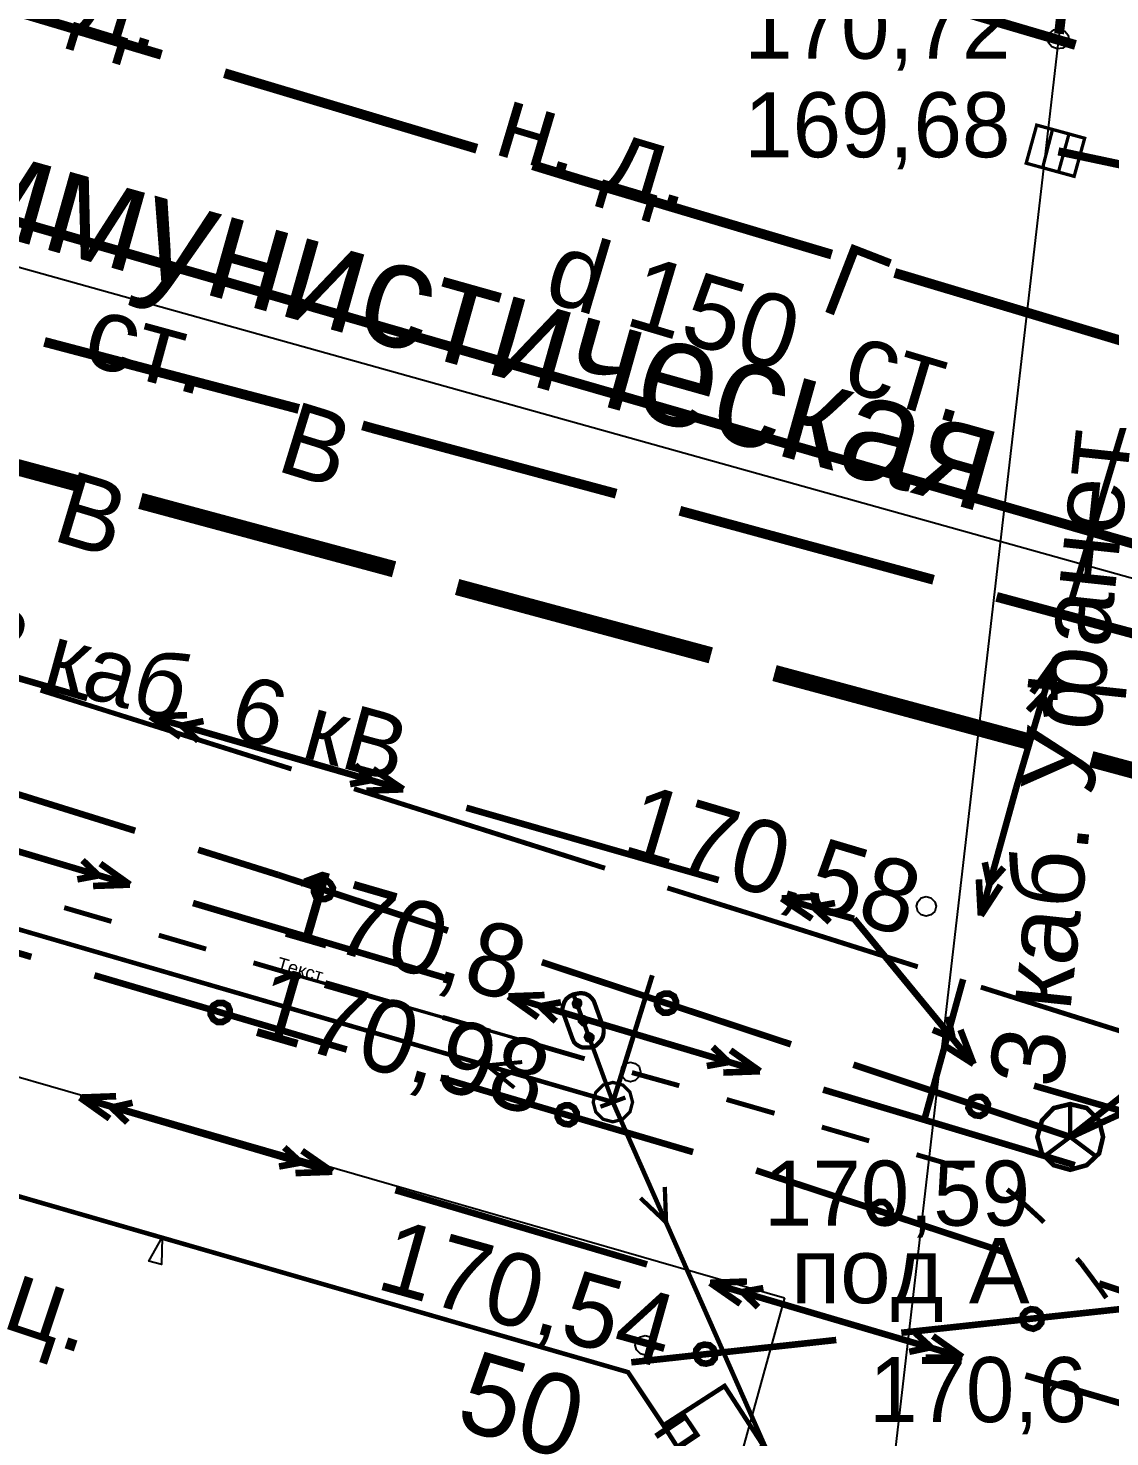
# Model space of a CAD drawing. Extents: x -2634 to -2115, y -2142 to -1393.
# Drawn here: x -2433.11 to -2416.65, y -1545.14 to -1523.7 of the extents above; entities that cross this region are included whole.
import ezdxf

# ---------------------------------------------------------------- set-up
doc = ezdxf.new("R2010")
doc.units = 0
doc.header["$MEASUREMENT"] = 0
for name, color, linetype in [('500_Дополн-Бордюры__п', 7, 'Continuous'), ('500_Линии_-Линии_связ', 7, 'Continuous'), ('500_Линии_-ЛЭП_провод', 7, 'Continuous'), ('500_Линии_-Смотровые_', 7, 'Continuous'), ('500_Линии_-Фонари_час', 7, 'Continuous'), ('500_Линии_-Электрокаб', 7, 'Continuous'), ('500_Объект-Опоры', 7, 'Continuous'), ('500_Рельеф-Высотные_о', 7, 'Continuous'), ('500_Строен-Дополнения', 7, 'Continuous'), ('500_Строен-Здания', 7, 'Continuous'), ('500_Трубоп-Водопровод', 7, 'Continuous'), ('500_Трубоп-Газопровод', 7, 'Continuous'), ('500_Трубоп-Канализаци', 7, 'Continuous'), ('500_Трубоп-Смотровые_', 7, 'Continuous'), ('500_Улицы-Улицы_и_их', 7, 'Continuous'), ('Красные_ли-Красные_ли', 7, 'Continuous'), ('Красные_ли-Оси_улиц_к', 7, 'Continuous')]:
    doc.layers.add(name, color=color, linetype=linetype)
doc.styles.add('TARIAL', font='Arial')

msp = doc.modelspace()

# ---------------------------------------------------------------- linework, layer by layer
at = {"layer": '500_Дополн-Бордюры__п', "color": 1, "const_width": 0.075}
for points in [[(-2432.56, -1537.09), (-2431.84, -1537.3)], [(-2431.12, -1537.51), (-2430.4, -1537.72)], [(-2429.68, -1537.93), (-2428.96, -1538.14)], [(-2428.24, -1538.34), (-2427.52, -1538.55)], [(-2426.8, -1538.76), (-2426.08, -1538.97)], [(-2425.36, -1539.18), (-2424.64, -1539.39)], [(-2423.92, -1539.6), (-2423.2, -1539.8)], [(-2422.48, -1540.01), (-2421.75, -1540.22)], [(-2421.03, -1540.43), (-2420.31, -1540.64)], [(-2419.59, -1540.85), (-2418.87, -1541.06)], [(-2418.21, -1541.38), (-2418.08, -1541.48)], [(-2418.08, -1541.48), (-2417.73, -1541.8)], [(-2417.73, -1541.8), (-2417.65, -1541.88)], [(-2417.15, -1542.43), (-2417.08, -1542.51)], [(-2417.08, -1542.51), (-2416.79, -1542.9)], [(-2416.79, -1542.9), (-2416.7, -1543.03)]]:
    msp.add_lwpolyline(points, dxfattribs=at)
at = {"layer": '500_Линии_-Линии_связ', "color": 0}
for points, const_width in [([(-2417.19, -1521.8), (-2417.42, -1523.79)], 0.15), ([(-2435.3, -1534.73), (-2431.48, -1535.92)], 0.1), ([(-2430.52, -1536.21), (-2429.31, -1536.59)], 0.1), ([(-2436.9, -1536.7), (-2433.06, -1537.84)], 0.1), ([(-2429.31, -1536.59), (-2426.72, -1537.44)], 0.1), ([(-2425.29, -1537.92), (-2421.5, -1539.17)], 0.1), ([(-2432.1, -1538.12), (-2428.26, -1539.25)], 0.1), ([(-2417.25, -1540.58), (-2414.1, -1538.1)], 0.1), ([(-2417.25, -1540.58), (-2413.61, -1538.91)], 0.1), ([(-2420.55, -1539.48), (-2417.25, -1540.58)], 0.1), ([(-2426.83, -1539.68), (-2422.99, -1540.81)], 0.1), ([(-2417.25, -1540.58), (-2417.96, -1540.34)], 0.1), ([(-2422.03, -1541.09), (-2418.23, -1542.34)], 0.1), ([(-2416.81, -1542.81), (-2415.84, -1543.13)], 0.1), ([(-2415.84, -1543.13), (-2419.82, -1543.56)], 0.1), ([(-2420.81, -1543.67), (-2423.93, -1544.01)], 0.1), ([(-2423.93, -1544.01), (-2423.19, -1543.93)], 0.1)]:
    msp.add_lwpolyline(points, dxfattribs=dict(at, const_width=const_width))
at = {"layer": '500_Линии_-Линии_связ', "color": 6}
msp.add_lwpolyline([(-2417.19, -1521.8), (-2420.32, -1548.85)], dxfattribs=at)
at = {"layer": '500_Линии_-Линии_связ', "color": 0}
msp.add_lwpolyline([(-2417.27, -1523.89), (-2417.3, -1523.96), (-2417.36, -1524.01), (-2417.45, -1524.02), (-2417.53, -1523.99), (-2417.58, -1523.93), (-2417.59, -1523.85), (-2417.56, -1523.78), (-2417.5, -1523.73), (-2417.41, -1523.72), (-2417.33, -1523.75), (-2417.28, -1523.81)], close=True, dxfattribs=at)
at = {"layer": '500_Линии_-Линии_связ', "color": 0, "const_width": 0.1}
for points in [[(-2428.57, -1536.67), (-2428.51, -1536.72), (-2428.47, -1536.79), (-2428.48, -1536.86), (-2428.52, -1536.93), (-2428.59, -1536.96), (-2428.66, -1536.96), (-2428.73, -1536.92), (-2428.76, -1536.85), (-2428.76, -1536.77), (-2428.72, -1536.7), (-2428.65, -1536.67)], [(-2423.35, -1538.4), (-2423.28, -1538.44), (-2423.25, -1538.51), (-2423.25, -1538.59), (-2423.3, -1538.66), (-2423.37, -1538.69), (-2423.44, -1538.69), (-2423.51, -1538.64), (-2423.54, -1538.57), (-2423.54, -1538.5), (-2423.5, -1538.43), (-2423.43, -1538.4)], [(-2430.14, -1538.54), (-2430.07, -1538.58), (-2430.04, -1538.65), (-2430.04, -1538.73), (-2430.08, -1538.79), (-2430.15, -1538.83), (-2430.23, -1538.83), (-2430.29, -1538.79), (-2430.33, -1538.72), (-2430.33, -1538.64), (-2430.29, -1538.58), (-2430.22, -1538.54)], [(-2418.6, -1539.97), (-2418.54, -1540.01), (-2418.5, -1540.08), (-2418.51, -1540.16), (-2418.55, -1540.22), (-2418.62, -1540.26), (-2418.7, -1540.25), (-2418.76, -1540.21), (-2418.8, -1540.14), (-2418.79, -1540.07), (-2418.75, -1540), (-2418.68, -1539.97)], [(-2424.87, -1540.1), (-2424.8, -1540.14), (-2424.76, -1540.21), (-2424.76, -1540.28), (-2424.8, -1540.35), (-2424.87, -1540.39), (-2424.95, -1540.38), (-2425.02, -1540.34), (-2425.05, -1540.28), (-2425.05, -1540.2), (-2425.01, -1540.13), (-2424.94, -1540.1)], [(-2420.08, -1541.57), (-2420.02, -1541.62), (-2419.98, -1541.69), (-2419.99, -1541.76), (-2420.03, -1541.83), (-2420.1, -1541.86), (-2420.18, -1541.86), (-2420.24, -1541.82), (-2420.28, -1541.75), (-2420.27, -1541.67), (-2420.23, -1541.61), (-2420.16, -1541.57)], [(-2417.81, -1543.5), (-2417.89, -1543.48), (-2417.95, -1543.44), (-2417.98, -1543.36), (-2417.97, -1543.29), (-2417.92, -1543.23), (-2417.85, -1543.2), (-2417.77, -1543.21), (-2417.71, -1543.26), (-2417.68, -1543.33), (-2417.69, -1543.41), (-2417.74, -1543.47)], [(-2422.79, -1544.03), (-2422.86, -1544.02), (-2422.92, -1543.97), (-2422.95, -1543.9), (-2422.94, -1543.82), (-2422.89, -1543.76), (-2422.82, -1543.74), (-2422.74, -1543.75), (-2422.68, -1543.8), (-2422.65, -1543.87), (-2422.66, -1543.95), (-2422.71, -1544.01)]]:
    msp.add_lwpolyline(points, close=True, dxfattribs=at)
at = {"layer": '500_Линии_-ЛЭП_провод', "color": 253, "const_width": 0.07}
msp.add_lwpolyline([(-2470.38, -1524.2), (-2451.17, -1532.21), (-2424.21, -1540.05), (-2420.32, -1548.85)], dxfattribs=at)
at = {"layer": '500_Линии_-ЛЭП_провод', "color": 0}
for points, const_width in [([(-2425.59, -1539.44), (-2426.13, -1539.49)], 0.06), ([(-2424.21, -1540.05), (-2426.13, -1539.49)], 0.06), ([(-2425.71, -1539.83), (-2426.13, -1539.49)], 0.06), ([(-2424.21, -1540.05), (-2423.4, -1541.88)], 0.065), ([(-2423.42, -1541.34), (-2423.4, -1541.88)], 0.065), ([(-2423.79, -1541.51), (-2423.4, -1541.88)], 0.065)]:
    msp.add_lwpolyline(points, dxfattribs=dict(at, const_width=const_width))
at = {"layer": '500_Линии_-Смотровые_', "color": 0, "const_width": 0.07}
for points in [[(-2417.25, -1540.08), (-2417, -1540.14), (-2416.81, -1540.33), (-2416.75, -1540.58), (-2416.81, -1540.83), (-2417, -1541.01), (-2417.25, -1541.08), (-2417.5, -1541.01), (-2417.68, -1540.83), (-2417.75, -1540.58), (-2417.68, -1540.33), (-2417.5, -1540.14)], [(-2417.25, -1540.53), (-2417.25, -1540.53), (-2417.25, -1540.53), (-2417.25, -1540.53), (-2417.25, -1540.53), (-2417.25, -1540.53), (-2417.25, -1540.53), (-2417.25, -1540.53), (-2417.25, -1540.53), (-2417.25, -1540.53), (-2417.25, -1540.53), (-2417.25, -1540.53)]]:
    msp.add_lwpolyline(points, close=True, dxfattribs=at)
at = {"layer": '500_Линии_-Смотровые_', "color": 0, "const_width": 0.065}
for points in [[(-2417.25, -1540.08), (-2417.25, -1540.58)], [(-2417.65, -1540.88), (-2417.25, -1540.58)], [(-2417.25, -1540.58), (-2416.85, -1540.88)]]:
    msp.add_lwpolyline(points, dxfattribs=at)
at = {"layer": '500_Линии_-Фонари_час', "color": 0}
for points, const_width in [([(-2424.81, -1538.41), (-2424.87, -1538.44), (-2424.92, -1538.48), (-2424.95, -1538.53), (-2424.97, -1538.59), (-2424.98, -1538.64), (-2424.97, -1538.68), (-2424.83, -1539.07), (-2424.8, -1539.14), (-2424.77, -1539.17), (-2424.72, -1539.2), (-2424.67, -1539.22), (-2424.61, -1539.22), (-2424.56, -1539.22), (-2424.52, -1539.21), (-2424.47, -1539.19), (-2424.43, -1539.15), (-2424.39, -1539.11), (-2424.36, -1539.05), (-2424.35, -1538.99), (-2424.35, -1538.92), (-2424.36, -1538.9), (-2424.5, -1538.51), (-2424.53, -1538.47), (-2424.57, -1538.43), (-2424.63, -1538.4), (-2424.7, -1538.39), (-2424.76, -1538.4)], 0.065), ([(-2424.8, -1538.56), (-2424.8, -1538.54), (-2424.79, -1538.52), (-2424.77, -1538.5), (-2424.75, -1538.5), (-2424.72, -1538.51), (-2424.71, -1538.53), (-2424.71, -1538.56), (-2424.72, -1538.58), (-2424.74, -1538.59), (-2424.76, -1538.6), (-2424.79, -1538.59)], 0.07), ([(-2424.71, -1538.82), (-2424.71, -1538.8), (-2424.7, -1538.77), (-2424.68, -1538.76), (-2424.65, -1538.76), (-2424.63, -1538.77), (-2424.61, -1538.79), (-2424.61, -1538.82), (-2424.62, -1538.84), (-2424.64, -1538.85), (-2424.67, -1538.86), (-2424.69, -1538.84)], 0.07), ([(-2424.61, -1539.08), (-2424.62, -1539.06), (-2424.61, -1539.03), (-2424.58, -1539.02), (-2424.56, -1539.02), (-2424.54, -1539.03), (-2424.52, -1539.05), (-2424.52, -1539.07), (-2424.53, -1539.1), (-2424.55, -1539.11), (-2424.58, -1539.11), (-2424.6, -1539.1)], 0.07)]:
    msp.add_lwpolyline(points, close=True, dxfattribs=dict(at, const_width=const_width))
at = {"layer": '500_Линии_-Фонари_час', "color": 0, "const_width": 0.065}
for points in [[(-2424.21, -1540.05), (-2424.81, -1538.41)], [(-2424.02, -1539.98), (-2424.4, -1540.12)]]:
    msp.add_lwpolyline(points, dxfattribs=at)
at = {"layer": '500_Линии_-Фонари_час', "color": 0}
for points in [[(-2423.97, -1540.71), (-2423.97, -1540.71)], [(-2423.68, -1541.51), (-2423.68, -1541.51)]]:
    msp.add_lwpolyline(points, dxfattribs=at)
at = {"layer": '500_Линии_-Электрокаб', "color": 12, "const_width": 0.1}
for points in [[(-2416.08, -1528.58), (-2417.23, -1532.41)], [(-2432.21, -1533.9), (-2436.05, -1532.79)], [(-2417.51, -1533.37), (-2418.07, -1535.26)], [(-2417.51, -1533.37), (-2417.83, -1533.82)], [(-2417.51, -1533.37), (-2417.49, -1533.93)], [(-2417.66, -1533.85), (-2417.89, -1534.09)], [(-2417.66, -1533.86), (-2417.6, -1534.18)], [(-2430.69, -1534.16), (-2431.25, -1534.18)], [(-2427.41, -1535.29), (-2431.25, -1534.18)], [(-2430.79, -1534.49), (-2431.25, -1534.18)], [(-2430.44, -1534.25), (-2430.77, -1534.32)], [(-2430.52, -1534.55), (-2430.77, -1534.32)], [(-2427.89, -1535.15), (-2428.13, -1534.92)], [(-2427.4, -1535.29), (-2427.86, -1534.98)], [(-2427.89, -1535.15), (-2428.21, -1535.21)], [(-2427.4, -1535.29), (-2427.96, -1535.31)], [(-2418.07, -1535.26), (-2418.61, -1537.21)], [(-2435.39, -1535.6), (-2431.56, -1536.74)], [(-2422.6, -1536.67), (-2426.44, -1535.57)], [(-2432.28, -1536.37), (-2432.04, -1536.6)], [(-2432.01, -1536.42), (-2431.56, -1536.74)], [(-2418.55, -1536.4), (-2418.48, -1536.73)], [(-2418.26, -1536.48), (-2418.48, -1536.73)], [(-2432.36, -1536.66), (-2432.04, -1536.6)], [(-2432.12, -1536.76), (-2431.56, -1536.74)], [(-2418.64, -1536.66), (-2418.61, -1537.21)], [(-2418.31, -1536.75), (-2418.61, -1537.21)], [(-2421.08, -1536.92), (-2421.64, -1536.95)], [(-2420.54, -1537.26), (-2421.64, -1536.95)], [(-2421.18, -1537.26), (-2421.64, -1536.95)], [(-2430.6, -1537.02), (-2426.76, -1538.16)], [(-2420.83, -1537.02), (-2421.16, -1537.08)], [(-2420.91, -1537.31), (-2421.16, -1537.08)], [(-2418.72, -1539.47), (-2420.54, -1537.26)], [(-2418.88, -1538.18), (-2419.47, -1540.32)], [(-2425.8, -1538.44), (-2425.25, -1538.42)], [(-2425.8, -1538.44), (-2421.97, -1539.58)], [(-2425.8, -1538.44), (-2425.35, -1538.76)], [(-2425.32, -1538.59), (-2425, -1538.53)], [(-2425.32, -1538.59), (-2425.08, -1538.82)], [(-2419.04, -1539.07), (-2419.11, -1538.75)], [(-2419.05, -1539.07), (-2419.34, -1538.95)], [(-2418.72, -1539.47), (-2418.92, -1538.95)], [(-2422.69, -1539.21), (-2422.45, -1539.44)], [(-2422.42, -1539.26), (-2421.97, -1539.58)], [(-2418.72, -1539.47), (-2419.19, -1539.17)], [(-2422.78, -1539.5), (-2422.45, -1539.44)], [(-2422.53, -1539.6), (-2421.97, -1539.58)], [(-2432.32, -1539.98), (-2431.77, -1539.96)], [(-2432.32, -1539.98), (-2428.48, -1541.11)], [(-2432.32, -1539.98), (-2431.87, -1540.3)], [(-2421.01, -1539.86), (-2419.47, -1540.32)], [(-2413.96, -1540.91), (-2417.8, -1539.8)], [(-2431.84, -1540.13), (-2431.6, -1540.36)], [(-2431.83, -1540.13), (-2431.52, -1540.06)], [(-2419.47, -1540.32), (-2417.97, -1540.77)], [(-2429.21, -1540.74), (-2428.96, -1540.97)], [(-2428.94, -1540.79), (-2428.48, -1541.11)], [(-2417.97, -1540.77), (-2417.18, -1541.01)], [(-2429.29, -1541.03), (-2428.96, -1540.97)], [(-2429.04, -1541.13), (-2428.48, -1541.11)], [(-2427.52, -1541.39), (-2423.69, -1542.52)], [(-2422.73, -1542.8), (-2422.17, -1542.78)], [(-2422.73, -1542.8), (-2418.89, -1543.93)], [(-2422.73, -1542.8), (-2422.27, -1543.12)], [(-2422.24, -1542.94), (-2421.92, -1542.88)], [(-2422.24, -1542.94), (-2422, -1543.17)], [(-2419.61, -1543.56), (-2419.37, -1543.78)], [(-2419.34, -1543.61), (-2418.89, -1543.93)], [(-2419.7, -1543.85), (-2419.37, -1543.78)], [(-2419.45, -1543.94), (-2418.89, -1543.93)], [(-2417.93, -1544.21), (-2416.05, -1544.76)]]:
    msp.add_lwpolyline(points, dxfattribs=at)
at = {"layer": '500_Линии_-Электрокаб', "color": 1, "const_width": 0.06}
msp.add_lwpolyline([(-2419.47, -1540.32), (-2419.34, -1539.84)], dxfattribs=at)
at = {"layer": '500_Объект-Опоры', "color": 0, "const_width": 0.075}
msp.add_lwpolyline([(-2424.21, -1540.05), (-2423.61, -1538.12)], dxfattribs=at)
msp.add_lwpolyline([(-2424.21, -1540.05), (-2423.61, -1538.12)], dxfattribs=at)
at = {"layer": '500_Объект-Опоры', "color": 1, "const_width": 0.05}
msp.add_lwpolyline([(-2424.21, -1539.75), (-2424.06, -1539.79), (-2423.95, -1539.9), (-2423.91, -1540.05), (-2423.95, -1540.2), (-2424.06, -1540.31), (-2424.21, -1540.35), (-2424.36, -1540.31), (-2424.47, -1540.2), (-2424.51, -1540.05), (-2424.47, -1539.9), (-2424.36, -1539.79)], close=True, dxfattribs=at)
msp.add_lwpolyline([(-2424.21, -1539.75), (-2424.06, -1539.79), (-2423.95, -1539.9), (-2423.91, -1540.05), (-2423.95, -1540.2), (-2424.06, -1540.31), (-2424.21, -1540.35), (-2424.36, -1540.31), (-2424.47, -1540.2), (-2424.51, -1540.05), (-2424.47, -1539.9), (-2424.36, -1539.79)], close=True, dxfattribs=at)
at = {"layer": '500_Рельеф-Высотные_о', "color": 0}
for points in [[(-2419.44, -1536.92), (-2419.37, -1536.94), (-2419.31, -1537), (-2419.29, -1537.07), (-2419.31, -1537.15), (-2419.37, -1537.2), (-2419.44, -1537.22), (-2419.52, -1537.2), (-2419.57, -1537.15), (-2419.59, -1537.07), (-2419.57, -1537), (-2419.52, -1536.94)], [(-2423.94, -1539.44), (-2423.87, -1539.46), (-2423.81, -1539.51), (-2423.79, -1539.59), (-2423.81, -1539.66), (-2423.87, -1539.72), (-2423.94, -1539.74), (-2424.02, -1539.72), (-2424.07, -1539.66), (-2424.09, -1539.59), (-2424.07, -1539.51), (-2424.02, -1539.46)], [(-2431.07, -1542.11), (-2431.08, -1542.52), (-2431.27, -1542.47)], [(-2423.72, -1543.6), (-2423.64, -1543.62), (-2423.59, -1543.67), (-2423.57, -1543.75), (-2423.59, -1543.82), (-2423.64, -1543.88), (-2423.72, -1543.9), (-2423.79, -1543.88), (-2423.85, -1543.82), (-2423.87, -1543.75), (-2423.85, -1543.67), (-2423.79, -1543.62)]]:
    msp.add_lwpolyline(points, close=True, dxfattribs=at)
at = {"layer": '500_Рельеф-Высотные_о', "color": 0, "const_width": 0.05}
msp.add_lwpolyline([(-2429.34, -1538.03), (-2425.3, -1539.19)], dxfattribs=at)
at = {"layer": '500_Строен-Дополнения', "color": 0, "const_width": 0.07}
msp.add_lwpolyline([(-2423.44, -1544.97), (-2422.85, -1545.89), (-2421.92, -1545.28), (-2422.51, -1544.37)], close=True, dxfattribs=at)
at = {"layer": '500_Строен-Здания', "color": 0, "const_width": 0.07}
msp.add_lwpolyline([(-2445.17, -1581.99), (-2442.61, -1573.08), (-2440.58, -1566.04), (-2438.14, -1557.58), (-2437.24, -1554.46), (-2439.63, -1553.77), (-2444.46, -1552.38), (-2458.02, -1548.47), (-2456.57, -1543.41), (-2454.38, -1535.82), (-2454.91, -1535.67), (-2454.8, -1535.27), (-2436.32, -1540.6), (-2434.13, -1541.23), (-2423.98, -1544.16), (-2423.44, -1544.97), (-2422.85, -1545.89), (-2422.31, -1546.72), (-2427.54, -1564.87), (-2427.63, -1565.16), (-2427.71, -1565.45), (-2428.62, -1568.61), (-2429.44, -1571.44), (-2432.82, -1583.19)], dxfattribs=at)
at = {"layer": '500_Трубоп-Водопровод', "color": 94}
for points, const_width in [([(-2432.86, -1528.48), (-2428.99, -1529.5)], 0.15), ([(-2436.23, -1529.59), (-2432.37, -1530.63)], 0.25), ([(-2428.02, -1529.75), (-2427.88, -1529.79)], 0.15), ([(-2427.88, -1529.79), (-2424.16, -1530.79)], 0.15), ([(-2431.4, -1530.9), (-2427.54, -1531.94)], 0.25), ([(-2423.19, -1531.05), (-2419.33, -1532.1)], 0.15), ([(-2426.58, -1532.21), (-2422.72, -1533.25)], 0.25), ([(-2418.37, -1532.36), (-2414.5, -1533.4)], 0.15), ([(-2421.75, -1533.52), (-2417.89, -1534.56)], 0.25), ([(-2416.93, -1534.83), (-2413.07, -1535.87)], 0.25)]:
    msp.add_lwpolyline(points, dxfattribs=dict(at, const_width=const_width))
at = {"layer": '500_Трубоп-Газопровод', "color": 5, "const_width": 0.15}
for points in [[(-2434.91, -1522.97), (-2431.08, -1524.11)], [(-2430.12, -1524.39), (-2426.28, -1525.54)], [(-2424.71, -1526.01), (-2425.43, -1525.79)], [(-2425.33, -1525.82), (-2424.71, -1526.01)], [(-2424.71, -1526.01), (-2420.88, -1527.15)], [(-2419.92, -1527.43), (-2416.08, -1528.58)]]:
    msp.add_lwpolyline(points, dxfattribs=at)
at = {"layer": '500_Трубоп-Канализаци', "color": 34, "const_width": 0.15}
msp.add_lwpolyline([(-2421.01, -1522.83), (-2417.17, -1523.96)], dxfattribs=at)
at = {"layer": '500_Трубоп-Канализаци', "color": 32}
for points, const_width in [([(-2417.43, -1525.58), (-2413.51, -1526.41)], 0.125), ([(-2432.92, -1533.78), (-2429.1, -1534.98)], 0.075), ([(-2428.15, -1535.28), (-2424.33, -1536.49)], 0.075), ([(-2423.38, -1536.79), (-2422.13, -1537.18)], 0.075), ([(-2422.13, -1537.18), (-2419.57, -1537.99)], 0.075), ([(-2418.61, -1538.3), (-2414.8, -1539.5)], 0.075)]:
    msp.add_lwpolyline(points, dxfattribs=dict(at, const_width=const_width))
at = {"layer": '500_Трубоп-Смотровые_', "color": 1, "const_width": 0.05}
msp.add_lwpolyline([(-2417.92, -1525.76), (-2417.76, -1525.18), (-2417.03, -1525.38), (-2417.19, -1525.96)], close=True, dxfattribs=at)
for points in [[(-2417.67, -1525.83), (-2417.52, -1525.25)], [(-2417.43, -1525.9), (-2417.27, -1525.32)]]:
    msp.add_lwpolyline(points, dxfattribs=at)
at = {"layer": '500_Улицы-Улицы_и_их', "color": 255}
msp.add_lwpolyline([(-2436.88, -1526.33), (-2414.74, -1532.51)], dxfattribs=at)
at = {"layer": 'Красные_ли-Красные_ли', "color": 12}
for p, q in [((-2504.727, -1519.039), (-2421.6, -1543.03)), ((-2421.6, -1543.03), (-2467.16, -1707.79))]:
    msp.add_line(p, q, dxfattribs=at)
at = {"layer": 'Красные_ли-Оси_улиц_к', "color": 12, "const_width": 0.15}
msp.add_lwpolyline([(-2433.48, -1526.59), (-2411.86, -1532.83)], dxfattribs=at)
msp.add_lwpolyline([(-2422.67, -1529.71), (-2422.67, -1529.71), (-2422.67, -1529.71), (-2422.67, -1529.71), (-2422.67, -1529.71), (-2422.67, -1529.71), (-2422.67, -1529.71), (-2422.67, -1529.71), (-2422.67, -1529.71), (-2422.67, -1529.71), (-2422.67, -1529.71), (-2422.67, -1529.71)], close=True, dxfattribs=at)

# ---------------------------------------------------------------- texts
at = {"layer": '500_Линии_-Линии_связ', "color": 0, "style": 'TARIAL'}
for s, rotation, p in [('каб. Уфанет', 83.93, (-2417.25, -1538.68)), ('3', 82.87, (-2417.39, -1539.86))]:
    msp.add_text(s, height=1.11, rotation=rotation, dxfattribs=at).set_placement(p)
at = {"layer": '500_Линии_-Смотровые_', "color": 0}
for s, p in [('170,59', (-2421.91, -1541.93)), ('170,6', (-2420.31, -1544.92))]:
    msp.add_text(s, height=0.99, dxfattribs=at).set_placement(p)
at = {"layer": '500_Линии_-Смотровые_', "color": 5, "style": 'TARIAL'}
msp.add_text('под А', height=0.99, dxfattribs=at).set_placement((-2421.5, -1543.11))
at = {"layer": '500_Линии_-Электрокаб', "color": 0, "style": 'TARIAL'}
msp.add_text('2 каб  6 кВ', height=0.99, rotation=344.66, dxfattribs=at).set_placement((-2434.03, -1533.4))
at = {"layer": '500_Рельеф-Высотные_о', "color": 214}
for s, rotation, p in [('170,58', 343.44, (-2424.1, -1536.25)), ('170,8', 343.85, (-2429.31, -1537.5)), ('170,98', 343.85, (-2429.75, -1539.01)), ('170,54', 344.36, (-2427.84, -1542.88))]:
    msp.add_text(s, height=1.11, rotation=rotation, dxfattribs=at).set_placement(p)
at = {"layer": '500_Рельеф-Высотные_о', "color": 0, "style": 'TARIAL'}
msp.add_text('Текст', height=0.2, rotation=343.85, dxfattribs=at).set_placement((-2429.34, -1538.03))
at = {"layer": '500_Рельеф-Высотные_о', "color": 214, "style": 'TARIAL'}
msp.add_text('ц.', height=1.11, rotation=341.57, dxfattribs=at).set_placement((-2433.53, -1543.47))
at = {"layer": '500_Строен-Дополнения', "color": 0, "style": 'TARIAL'}
msp.add_text('пл. ', height=0.74, rotation=304, dxfattribs=at).set_placement((-2423.62, -1545.04))
at = {"layer": '500_Строен-Здания', "color": 214}
msp.add_text('50', height=1.23, rotation=343.61, dxfattribs=at).set_placement((-2426.64, -1544.99))
at = {"layer": '500_Трубоп-Водопровод', "color": 94, "style": 'TARIAL'}
msp.add_text('d 150   ст.', height=1.11, rotation=344.75, dxfattribs=at).set_placement((-2437.31, -1527.44))
at = {"layer": '500_Трубоп-Водопровод', "color": 94}
for rotation, p in [(342.9, (-2429.36, -1530.43)), (343.3, (-2432.77, -1531.49))]:
    msp.add_text('В', height=1.11, rotation=rotation, dxfattribs=at).set_placement(p)
at = {"layer": '500_Трубоп-Газопровод', "color": 5, "style": 'TARIAL'}
for s, rotation, p in [('н. д.', 342.98, (-2434.1, -1523.2)), ('н. д.', 343.4, (-2426.05, -1525.61)), ('d 150  ст.', 343.4, (-2425.3, -1527.84))]:
    msp.add_text(s, height=1.11, rotation=rotation, dxfattribs=at).set_placement(p)
at = {"layer": '500_Трубоп-Газопровод', "color": 5}
msp.add_text('Г', height=1.11, rotation=338.76, dxfattribs=at).set_placement((-2421.09, -1527.98))
at = {"layer": '500_Трубоп-Смотровые_', "color": 5}
for s, p in [('170,72', (-2422.21, -1524.17)), ('169,68', (-2422.21, -1525.67))]:
    msp.add_text(s, height=0.99, dxfattribs=at).set_placement(p)
at = {"layer": '500_Улицы-Улицы_и_их', "color": 0}
msp.add_text('ул. Коммунистическая', height=1.61, rotation=344.29, dxfattribs=at).set_placement((-2440.13, -1525.02))

doc.saveas('drawing.dxf')
